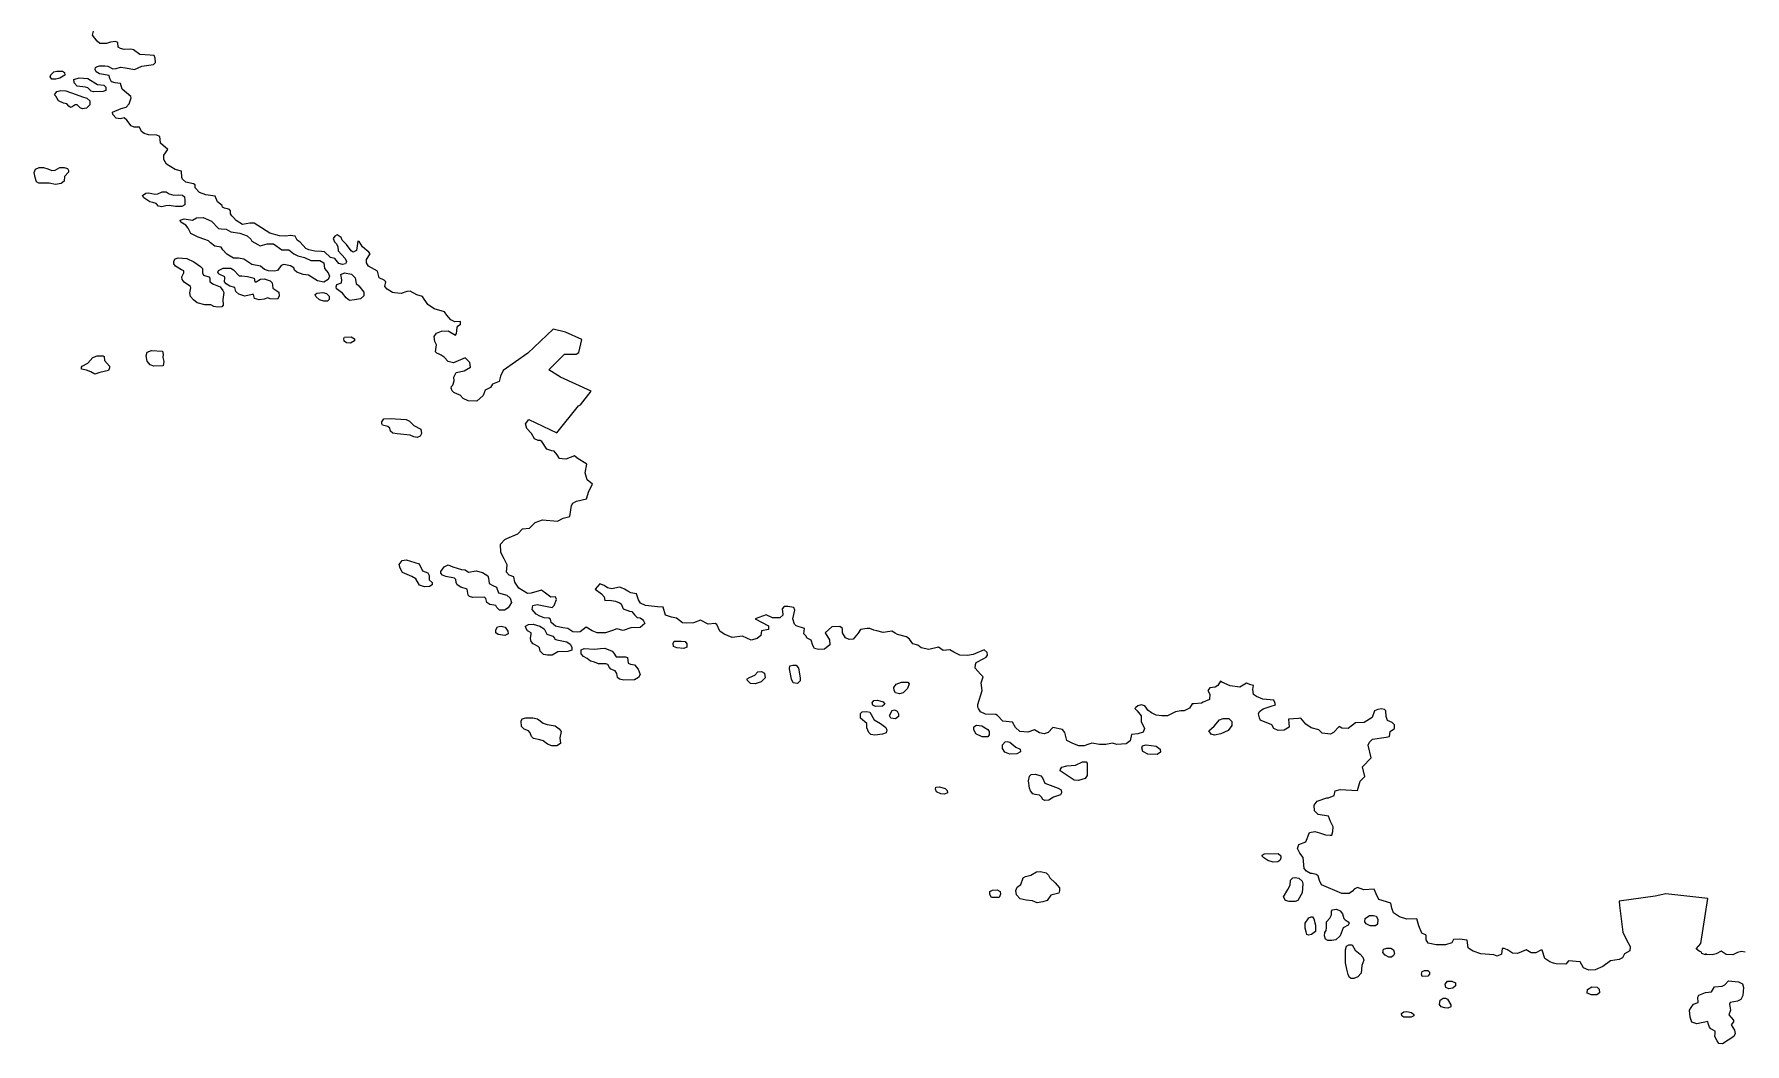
# Model space of a CAD drawing. Header units: inches. Extents: x 139.14 to 140.39, y 34.9 to 35.86.
# Drawn here: x 139.75209 to 139.77295, y 34.95373 to 34.96604 of the extents above; entities that cross this region are included whole.
import ezdxf

# ---------------------------------------------------------------- set-up
doc = ezdxf.new("R2010")
doc.units = ezdxf.units.IN
doc.header["$MEASUREMENT"] = 0

msp = doc.modelspace()

# ---------------------------------------------------------------- linework, layer by layer
for points in [[(139.772957, 34.954849), (139.77291, 34.954858), (139.772865, 34.954846), (139.772805, 34.954817), (139.772724, 34.95482), (139.772662, 34.95486), (139.772601, 34.954829), (139.772553, 34.954815), (139.772485, 34.95482), (139.772478, 34.954832), (139.772471, 34.954815), (139.77243, 34.954832), (139.772423, 34.954849), (139.772396, 34.95486), (139.77236, 34.954889), (139.772417, 34.954954), (139.772502, 34.955504), (139.771988, 34.955561), (139.771859, 34.955532), (139.771418, 34.955469), (139.771424, 34.955416), (139.771466, 34.955091), (139.771511, 34.954998), (139.771554, 34.954916), (139.771548, 34.954865), (139.771486, 34.954826), (139.771459, 34.954781), (139.771418, 34.954758), (139.771315, 34.954744), (139.771219, 34.954674), (139.771127, 34.954632), (139.771048, 34.954629), (139.770986, 34.954656), (139.770945, 34.95473), (139.770803, 34.954741), (139.770771, 34.954703), (139.770651, 34.954707), (139.770618, 34.954713), (139.770573, 34.95473), (139.770514, 34.954769), (139.77048, 34.954871), (139.770466, 34.954871), (139.770402, 34.954838), (139.770348, 34.954841), (139.770286, 34.954876), (139.770227, 34.954854), (139.770179, 34.954832), (139.770117, 34.954837), (139.770056, 34.954877), (139.770016, 34.954894), (139.769994, 34.954894), (139.769986, 34.954825), (139.769933, 34.954798), (139.769892, 34.954815), (139.769734, 34.954826), (139.769639, 34.95486), (139.769597, 34.954886), (139.769577, 34.954899), (139.769565, 34.954996), (139.769474, 34.955006), (139.769399, 34.955001), (139.769379, 34.954963), (139.769303, 34.954939), (139.769188, 34.954939), (139.769091, 34.954956), (139.769064, 34.955), (139.769064, 34.955054), (139.769013, 34.955079), (139.768975, 34.955169), (139.768954, 34.955254), (139.768831, 34.955252), (139.768741, 34.955278), (139.768667, 34.955327), (139.768649, 34.955385), (139.768633, 34.955446), (139.768489, 34.955491), (139.768455, 34.955558), (139.768432, 34.955618), (139.768307, 34.955609), (139.768229, 34.955637), (139.768188, 34.955615), (139.768168, 34.955592), (139.768126, 34.955564), (139.768037, 34.955564), (139.767791, 34.955671), (139.767764, 34.955722), (139.76775, 34.955778), (139.767723, 34.955795), (139.767675, 34.955806), (139.767654, 34.955806), (139.767606, 34.955835), (139.767579, 34.955868), (139.767565, 34.956004), (139.767524, 34.956054), (139.767497, 34.956111), (139.767511, 34.956161), (139.767599, 34.956195), (139.767641, 34.956308), (139.767709, 34.956319), (139.767764, 34.956302), (139.767839, 34.95628), (139.767894, 34.956274), (139.767914, 34.956274), (139.767928, 34.956319), (139.767932, 34.956376), (139.767901, 34.956443), (139.767873, 34.956505), (139.76775, 34.956528), (139.767704, 34.956571), (139.767698, 34.956639), (139.767736, 34.956691), (139.767853, 34.956731), (139.767873, 34.956731), (139.767942, 34.956759), (139.767955, 34.956815), (139.768017, 34.956832), (139.768229, 34.956821), (139.768262, 34.956931), (139.768318, 34.95699), (139.768291, 34.957108), (139.768393, 34.957216), (139.768359, 34.957373), (139.768373, 34.957407), (139.768413, 34.957447), (139.768578, 34.957469), (139.76862, 34.957477), (139.768626, 34.957537), (139.768681, 34.957576), (139.768681, 34.957619), (139.768653, 34.957649), (139.768594, 34.957672), (139.768578, 34.957723), (139.768573, 34.957791), (139.768559, 34.957808), (139.768523, 34.957813), (139.768476, 34.957807), (139.768434, 34.95779), (139.768407, 34.957711), (139.768311, 34.957648), (139.768202, 34.957644), (139.768113, 34.957576), (139.768037, 34.957578), (139.768003, 34.957599), (139.767935, 34.957525), (139.767901, 34.957508), (139.767798, 34.95752), (139.767757, 34.957559), (139.767662, 34.957585), (139.767599, 34.957626), (139.767539, 34.957701), (139.767509, 34.957699), (139.767388, 34.957689), (139.767394, 34.957593), (139.767333, 34.957553), (139.767259, 34.957552), (139.767209, 34.957574), (139.767182, 34.957621), (139.767052, 34.957672), (139.767045, 34.957672), (139.767032, 34.957706), (139.767019, 34.957756), (139.767034, 34.957783), (139.767079, 34.957813), (139.767175, 34.957847), (139.767229, 34.957865), (139.767218, 34.957893), (139.767209, 34.95792), (139.767073, 34.957931), (139.766998, 34.957965), (139.766961, 34.957991), (139.766953, 34.95805), (139.76696, 34.958099), (139.766929, 34.958106), (139.766876, 34.958128), (139.766794, 34.958081), (139.766676, 34.958094), (139.766573, 34.95814), (139.766559, 34.958151), (139.766525, 34.9581), (139.766491, 34.958078), (139.766429, 34.958072), (139.766402, 34.958038), (139.766429, 34.957993), (139.766423, 34.957929), (139.766347, 34.957897), (139.766327, 34.957886), (139.766231, 34.957875), (139.766211, 34.957875), (139.766179, 34.957824), (139.766113, 34.957789), (139.766074, 34.95779), (139.766009, 34.957777), (139.765911, 34.957731), (139.76584, 34.957729), (139.765773, 34.957739), (139.765717, 34.957768), (139.765671, 34.957797), (139.765655, 34.957822), (139.765636, 34.957852), (139.765588, 34.957863), (139.765547, 34.957852), (139.765526, 34.95783), (139.765513, 34.957818), (139.76554, 34.95779), (139.765591, 34.957728), (139.765591, 34.957661), (139.76563, 34.957574), (139.765615, 34.957531), (139.765547, 34.957509), (139.765472, 34.957503), (139.765456, 34.957426), (139.765407, 34.957387), (139.765294, 34.957379), (139.765239, 34.957396), (139.765157, 34.957381), (139.765082, 34.957379), (139.764986, 34.957396), (139.764938, 34.957379), (139.764893, 34.957364), (139.764828, 34.957362), (139.764756, 34.957391), (139.764685, 34.957429), (139.764657, 34.957525), (139.76463, 34.957565), (139.764514, 34.957587), (139.764457, 34.957528), (139.764406, 34.957511), (139.764349, 34.957523), (139.764288, 34.957559), (139.764206, 34.957531), (139.76411, 34.957537), (139.764056, 34.957587), (139.76402, 34.957651), (139.763904, 34.957664), (139.763836, 34.957734), (139.763816, 34.957745), (139.763693, 34.957751), (139.763631, 34.957779), (139.763604, 34.957818), (139.763597, 34.957835), (139.763597, 34.957869), (139.763652, 34.958038), (139.763638, 34.958132), (139.763664, 34.958206), (139.763631, 34.958236), (139.763563, 34.958309), (139.763568, 34.958357), (139.763578, 34.95838), (139.763672, 34.958427), (139.7637, 34.958444), (139.763717, 34.958469), (139.763713, 34.9585), (139.763675, 34.958536), (139.763542, 34.958478), (139.763471, 34.958467), (139.763377, 34.958469), (139.763303, 34.958506), (139.763255, 34.958534), (139.763174, 34.958528), (139.763118, 34.958568), (139.762998, 34.95854), (139.762906, 34.958557), (139.762865, 34.958591), (139.762806, 34.958609), (139.762762, 34.958664), (139.762728, 34.958692), (139.762618, 34.95872), (139.762591, 34.958737), (139.762549, 34.958762), (139.762523, 34.958759), (139.762441, 34.958745), (139.762365, 34.958765), (139.762331, 34.958776), (139.762279, 34.958794), (139.762249, 34.958793), (139.762167, 34.958782), (139.762136, 34.958738), (139.762075, 34.958665), (139.762028, 34.958661), (139.761982, 34.958679), (139.761948, 34.958742), (139.761948, 34.958793), (139.761915, 34.958817), (139.761818, 34.958816), (139.761736, 34.958742), (139.76179, 34.958657), (139.761792, 34.958597), (139.761727, 34.958541), (139.761654, 34.958539), (139.761606, 34.958551), (139.761583, 34.958588), (139.761565, 34.958652), (139.761517, 34.958675), (139.761498, 34.958704), (139.761476, 34.958731), (139.761482, 34.958794), (139.76138, 34.958826), (139.76136, 34.958849), (139.761339, 34.958911), (139.761364, 34.959018), (139.761353, 34.95905), (139.761278, 34.959064), (139.761236, 34.959064), (139.761209, 34.959036), (139.761219, 34.958964), (139.76122, 34.958958), (139.761183, 34.958925), (139.761094, 34.958926), (139.761015, 34.958963), (139.760882, 34.958914), (139.761046, 34.958826), (139.761046, 34.958784), (139.76096, 34.958766), (139.76095, 34.958709), (139.760908, 34.958671), (139.760831, 34.958652), (139.760726, 34.958699), (139.7606, 34.958686), (139.760502, 34.958726), (139.76045, 34.958761), (139.760415, 34.958844), (139.760392, 34.958857), (139.760307, 34.958846), (139.760216, 34.958895), (139.760129, 34.958864), (139.76004, 34.958859), (139.759994, 34.958864), (139.759922, 34.958921), (139.759861, 34.958934), (139.759787, 34.958959), (139.759761, 34.959053), (139.759689, 34.95906), (139.759543, 34.959074), (139.759482, 34.959105), (139.75946, 34.959144), (139.759436, 34.959216), (139.759367, 34.95923), (139.75933, 34.959248), (139.759289, 34.959273), (139.759252, 34.959289), (139.759226, 34.959298), (139.759135, 34.95928), (139.75908, 34.95929), (139.75904, 34.959317), (139.758985, 34.95934), (139.758931, 34.959272), (139.759008, 34.959219), (139.759038, 34.959182), (139.759046, 34.959134), (139.759106, 34.959139), (139.759178, 34.959129), (139.759225, 34.959109), (139.759246, 34.959097), (139.759273, 34.959036), (139.759348, 34.959007), (139.759376, 34.959002), (139.759409, 34.958961), (139.759444, 34.958929), (139.759478, 34.958926), (139.759506, 34.958906), (139.759519, 34.958889), (139.759534, 34.958856), (139.759478, 34.958807), (139.759366, 34.958803), (139.759273, 34.958771), (139.759194, 34.95879), (139.759143, 34.958771), (139.759056, 34.95874), (139.758956, 34.958742), (139.758894, 34.958766), (139.758821, 34.95881), (139.758748, 34.958755), (139.758712, 34.958748), (139.758657, 34.958754), (139.758595, 34.958793), (139.758534, 34.958804), (139.758447, 34.958824), (139.758393, 34.958866), (139.758386, 34.958907), (139.758366, 34.958921), (139.758308, 34.958923), (139.758255, 34.958943), (139.758212, 34.958968), (139.75816, 34.959027), (139.758171, 34.959075), (139.758224, 34.959086), (139.758404, 34.959051), (139.758431, 34.959075), (139.75846, 34.959149), (139.758446, 34.959182), (139.75839, 34.959176), (139.758308, 34.959239), (139.758294, 34.959244), (139.758274, 34.959261), (139.758151, 34.959227), (139.758104, 34.959223), (139.757999, 34.959288), (139.75795, 34.959359), (139.75794, 34.959426), (139.757881, 34.959444), (139.757849, 34.959481), (139.757856, 34.959572), (139.757819, 34.959644), (139.757781, 34.959723), (139.757775, 34.959824), (139.757827, 34.95988), (139.757854, 34.959892), (139.757986, 34.959949), (139.758043, 34.96001), (139.758131, 34.960016), (139.7582, 34.960086), (139.758287, 34.96012), (139.75847, 34.960104), (139.758541, 34.960141), (139.758623, 34.960162), (139.758641, 34.960296), (139.758657, 34.960321), (139.758704, 34.960349), (139.758824, 34.960376), (139.758851, 34.960468), (139.758896, 34.960556), (139.758833, 34.960608), (139.758807, 34.960693), (139.758828, 34.960799), (139.758712, 34.960873), (139.758678, 34.960901), (139.758574, 34.960859), (139.758527, 34.960862), (139.758493, 34.960867), (139.758465, 34.960912), (139.758431, 34.960957), (139.7584, 34.960961), (139.758342, 34.96098), (139.758281, 34.961076), (139.75826, 34.961087), (139.758233, 34.961087), (139.758192, 34.961105), (139.758155, 34.961174), (139.758097, 34.961233), (139.758082, 34.96129), (139.758123, 34.961341), (139.758464, 34.961179), (139.758725, 34.96151), (139.758753, 34.961521), (139.758883, 34.96169), (139.758506, 34.96186), (139.758363, 34.961949), (139.758558, 34.962141), (139.758698, 34.962141), (139.758732, 34.962158), (139.758766, 34.96232), (139.758568, 34.962406), (139.758418, 34.962445), (139.758108, 34.962151), (139.757807, 34.96194), (139.757774, 34.961871), (139.757758, 34.961806), (139.757677, 34.961773), (139.757654, 34.961733), (139.757588, 34.9617), (139.757563, 34.961634), (139.757485, 34.961568), (139.757379, 34.961569), (139.75732, 34.961599), (139.757282, 34.961638), (139.757251, 34.961651), (139.757208, 34.961671), (139.757187, 34.961692), (139.757174, 34.961723), (139.757176, 34.961745), (139.757193, 34.961763), (139.757209, 34.961813), (139.757208, 34.96186), (139.757236, 34.961915), (139.757334, 34.961938), (139.757409, 34.961981), (139.757402, 34.962037), (139.757343, 34.962096), (139.757204, 34.962032), (139.757138, 34.962051), (139.757089, 34.962103), (139.757052, 34.962128), (139.757028, 34.962141), (139.757, 34.962152), (139.756981, 34.962169), (139.756994, 34.962254), (139.756974, 34.962293), (139.756967, 34.962355), (139.756994, 34.962396), (139.757055, 34.962418), (139.757137, 34.962422), (139.757226, 34.962369), (139.757239, 34.962392), (139.757241, 34.962423), (139.757247, 34.962468), (139.757261, 34.962485), (139.757286, 34.962506), (139.757288, 34.962524), (139.757288, 34.962536), (139.757218, 34.962535), (139.757168, 34.962556), (139.757119, 34.962614), (139.757094, 34.962656), (139.756966, 34.962691), (139.756891, 34.962744), (139.756864, 34.962782), (139.756844, 34.962811), (139.756826, 34.962842), (139.756754, 34.962861), (139.756673, 34.962908), (139.756634, 34.962904), (139.756564, 34.962878), (139.756484, 34.962888), (139.756459, 34.962891), (139.756392, 34.96293), (139.756364, 34.962966), (139.756378, 34.96302), (139.756358, 34.963042), (139.756296, 34.963071), (139.756274, 34.963151), (139.756166, 34.963212), (139.75614, 34.963252), (139.75614, 34.963294), (139.756184, 34.963364), (139.756169, 34.963383), (139.756091, 34.963448), (139.756053, 34.963513), (139.756049, 34.963514), (139.756034, 34.963518), (139.756018, 34.963403), (139.755979, 34.963383), (139.755954, 34.963398), (139.755899, 34.963477), (139.755844, 34.963528), (139.755831, 34.963561), (139.755783, 34.963596), (139.755756, 34.963578), (139.755735, 34.96355), (139.755749, 34.96351), (139.75577, 34.963488), (139.755793, 34.963453), (139.755797, 34.9634), (139.755881, 34.963307), (139.755899, 34.963268), (139.755894, 34.963256), (139.755884, 34.96324), (139.755848, 34.963234), (139.755804, 34.963245), (139.755755, 34.963307), (139.755701, 34.963316), (139.75563, 34.963389), (139.755591, 34.963392), (139.755512, 34.963396), (139.755439, 34.963413), (139.7554, 34.963428), (139.755331, 34.963505), (139.755294, 34.963531), (139.75527, 34.963577), (139.755215, 34.963585), (139.755153, 34.963578), (139.755078, 34.963584), (139.75496, 34.963613), (139.754815, 34.963707), (139.754769, 34.963737), (139.754717, 34.963735), (139.754627, 34.963722), (139.75455, 34.963769), (139.754517, 34.963804), (139.754497, 34.963824), (139.754483, 34.963849), (139.754482, 34.963868), (139.754481, 34.963888), (139.754469, 34.963905), (139.754447, 34.963911), (139.754424, 34.963917), (139.754408, 34.96392), (139.754385, 34.963933), (139.754379, 34.96395), (139.754323, 34.963996), (139.754294, 34.964066), (139.754183, 34.96408), (139.754106, 34.964112), (139.754053, 34.964166), (139.75405, 34.964202), (139.754031, 34.964215), (139.753939, 34.964236), (139.753895, 34.964271), (139.753887, 34.964294), (139.753883, 34.964371), (139.753806, 34.96439), (139.753703, 34.964457), (139.753669, 34.964514), (139.753669, 34.964564), (139.753717, 34.964636), (139.753628, 34.964711), (139.753624, 34.964758), (139.753622, 34.964792), (139.753584, 34.964808), (139.753484, 34.964813), (139.753431, 34.964831), (139.753398, 34.964854), (139.753373, 34.964908), (139.753306, 34.964908), (139.75327, 34.964922), (139.753217, 34.964993), (139.753187, 34.965019), (139.753137, 34.965009), (139.753086, 34.965018), (139.753045, 34.965061), (139.753044, 34.965088), (139.753149, 34.965136), (139.75321, 34.96515), (139.753246, 34.965191), (139.753272, 34.965263), (139.753266, 34.965282), (139.753162, 34.965371), (139.753142, 34.965438), (139.753077, 34.965446), (139.753032, 34.965459), (139.753009, 34.965499), (139.753003, 34.965537), (139.752886, 34.965559), (139.752843, 34.965581), (139.752831, 34.965609), (139.752836, 34.965633), (139.752848, 34.965643), (139.752883, 34.965653), (139.752951, 34.965656), (139.752984, 34.965652), (139.753046, 34.965618), (139.753088, 34.965621), (139.753142, 34.96564), (139.753203, 34.965629), (139.753313, 34.965612), (139.753402, 34.965652), (139.753542, 34.965673), (139.753567, 34.965694), (139.753563, 34.965749), (139.753552, 34.965779), (139.753502, 34.965783), (139.753378, 34.965792), (139.753299, 34.965849), (139.753266, 34.965857), (139.753184, 34.965853), (139.753142, 34.965866), (139.753114, 34.965883), (139.753107, 34.965939), (139.75308, 34.965951), (139.753019, 34.965945), (139.752971, 34.965928), (139.752889, 34.965928), (139.752854, 34.965956), (139.7528, 34.96603), (139.752813, 34.966078)], [(139.752284, 34.965521), (139.752292, 34.965545), (139.752329, 34.965582), (139.752366, 34.965589), (139.752432, 34.965589), (139.752457, 34.965572), (139.752461, 34.965542), (139.752399, 34.965504), (139.75235, 34.965494), (139.752304, 34.965494), (139.752284, 34.965521)], [(139.752573, 34.965487), (139.752635, 34.965508), (139.752743, 34.965501), (139.752862, 34.965426), (139.752937, 34.965419), (139.752962, 34.965395), (139.752962, 34.965354), (139.752929, 34.965341), (139.752813, 34.965337), (139.752784, 34.965344), (139.752743, 34.965385), (139.752714, 34.965395), (139.752614, 34.965405), (139.752577, 34.965446), (139.752577, 34.96546), (139.752573, 34.965487)], [(139.752337, 34.965303), (139.752366, 34.965341), (139.752412, 34.965354), (139.752474, 34.965351), (139.752598, 34.965307), (139.752676, 34.965276), (139.75273, 34.965259), (139.752768, 34.965229), (139.752768, 34.965178), (139.752726, 34.965137), (139.752676, 34.96513), (139.752647, 34.965144), (139.75261, 34.965178), (139.752589, 34.965178), (139.752552, 34.965157), (139.752532, 34.965147), (139.752511, 34.965164), (139.752486, 34.965191), (139.752445, 34.965198), (139.752383, 34.965228), (139.75235, 34.965283), (139.752337, 34.965303)], [(139.752088, 34.964354), (139.752104, 34.964394), (139.752149, 34.964417), (139.752202, 34.964417), (139.752255, 34.964401), (139.752304, 34.96438), (139.752345, 34.964384), (139.752402, 34.964417), (139.752454, 34.964414), (139.752495, 34.964404), (139.752508, 34.964377), (139.752508, 34.964357), (139.752459, 34.964307), (139.752454, 34.96425), (139.752418, 34.964219), (139.752349, 34.964209), (139.752271, 34.964226), (139.752145, 34.964226), (139.752116, 34.964239), (139.7521, 34.964293), (139.752088, 34.964354)], [(139.753409, 34.964075), (139.75345, 34.964102), (139.753487, 34.964105), (139.75356, 34.964092), (139.753597, 34.964095), (139.75365, 34.964119), (139.753699, 34.964119), (139.753735, 34.964095), (139.753792, 34.964079), (139.753849, 34.964082), (139.753898, 34.964079), (139.753922, 34.964058), (139.753927, 34.964018), (139.753927, 34.963961), (139.75389, 34.963938), (139.753813, 34.963941), (139.753735, 34.963951), (139.753694, 34.963948), (139.753646, 34.963934), (139.753605, 34.963944), (139.753576, 34.963978), (139.753536, 34.963988), (139.753499, 34.963998), (139.753426, 34.964045), (139.753409, 34.964075)], [(139.753868, 34.963772), (139.753919, 34.963789), (139.754017, 34.963772), (139.754067, 34.9638), (139.754148, 34.963807), (139.75425, 34.963761), (139.754334, 34.963671), (139.754369, 34.963667), (139.754428, 34.963664), (139.754487, 34.963629), (139.754597, 34.963615), (139.754686, 34.963584), (139.754729, 34.963542), (139.754742, 34.963517), (139.754814, 34.963475), (139.754843, 34.963461), (139.754928, 34.963486), (139.755008, 34.963486), (139.75511, 34.963412), (139.755195, 34.963412), (139.755254, 34.963364), (139.755305, 34.963339), (139.755386, 34.963318), (139.755462, 34.96328), (139.755572, 34.96328), (139.755619, 34.963252), (139.755627, 34.963182), (139.755674, 34.963133), (139.755691, 34.963091), (139.755674, 34.96305), (139.755619, 34.963018), (139.755542, 34.963032), (139.755432, 34.963102), (139.755369, 34.963109), (139.755292, 34.96314), (139.755263, 34.963165), (139.755254, 34.963193), (139.755216, 34.963217), (139.755131, 34.963231), (139.755102, 34.963221), (139.755055, 34.963161), (139.755017, 34.963151), (139.754945, 34.963154), (139.754898, 34.963172), (139.754848, 34.963214), (139.754742, 34.963231), (139.754707, 34.963256), (139.754644, 34.963297), (139.754581, 34.963311), (139.754517, 34.963311), (139.754436, 34.963357), (139.75439, 34.963412), (139.754369, 34.963444), (139.754292, 34.963458), (139.754237, 34.963496), (139.754212, 34.963521), (139.754169, 34.963538), (139.754089, 34.963566), (139.754, 34.963611), (139.753966, 34.963674), (139.753936, 34.963712), (139.753877, 34.963747), (139.753868, 34.963772)], [(139.753792, 34.963241), (139.753792, 34.963273), (139.753809, 34.963301), (139.753843, 34.963315), (139.753949, 34.963304), (139.754034, 34.963266), (139.754118, 34.96321), (139.754139, 34.963182), (139.754139, 34.96313), (139.754152, 34.963102), (139.754216, 34.963081), (139.754229, 34.963064), (139.754229, 34.963022), (139.754275, 34.962994), (139.754356, 34.962959), (139.75439, 34.962917), (139.754402, 34.962893), (139.75439, 34.962805), (139.754394, 34.962736), (139.754377, 34.962715), (139.754322, 34.962711), (139.754279, 34.962722), (139.754241, 34.962739), (139.754169, 34.962739), (139.754076, 34.962764), (139.754029, 34.962802), (139.753996, 34.962844), (139.753987, 34.962889), (139.754, 34.962948), (139.753996, 34.962966), (139.753919, 34.963018), (139.753894, 34.96305), (139.753889, 34.963084), (139.753911, 34.963133), (139.753911, 34.963154), (139.753885, 34.963168), (139.753813, 34.963214), (139.753792, 34.963241)], [(139.754326, 34.963133), (139.754334, 34.963158), (139.754394, 34.963189), (139.754487, 34.963186), (139.754517, 34.963168), (139.754589, 34.963095), (139.754619, 34.963095), (139.754691, 34.963088), (139.754771, 34.963064), (139.75478, 34.963022), (139.754797, 34.963022), (139.754848, 34.963053), (139.754894, 34.963057), (139.754966, 34.963032), (139.754992, 34.963008), (139.755, 34.962945), (139.755072, 34.962896), (139.755076, 34.962847), (139.755055, 34.962809), (139.754966, 34.962812), (139.754937, 34.962826), (139.754894, 34.962809), (139.754831, 34.962802), (139.754776, 34.962819), (139.754763, 34.962865), (139.754746, 34.962868), (139.754657, 34.962847), (139.754585, 34.962872), (139.754547, 34.962903), (139.754534, 34.962952), (139.754474, 34.962969), (139.754428, 34.962997), (139.754407, 34.963022), (139.754415, 34.963071), (139.754415, 34.963084), (139.754343, 34.963113), (139.754326, 34.963133)], [(139.755769, 34.962959), (139.755781, 34.96299), (139.755836, 34.963011), (139.755841, 34.963046), (139.755828, 34.963112), (139.755871, 34.96313), (139.755959, 34.963116), (139.756002, 34.96307), (139.756014, 34.963001), (139.756048, 34.962972), (139.756108, 34.962896), (139.756108, 34.962851), (139.756066, 34.962812), (139.755993, 34.962802), (139.755934, 34.962795), (139.755892, 34.962826), (139.755849, 34.962885), (139.755777, 34.962934), (139.755769, 34.962959)], [(139.755514, 34.962868), (139.755536, 34.962882), (139.755607, 34.962893), (139.755654, 34.962878), (139.755684, 34.962847), (139.755684, 34.962806), (139.755667, 34.962784), (139.75562, 34.962784), (139.755569, 34.962802), (139.755523, 34.962844), (139.755514, 34.962868)], [(139.755863, 34.96233), (139.755871, 34.962347), (139.755956, 34.962351), (139.755994, 34.962326), (139.755994, 34.962302), (139.755947, 34.962274), (139.755897, 34.962277), (139.755867, 34.962298), (139.755863, 34.96233)], [(139.752663, 34.961955), (139.752663, 34.96198), (139.752672, 34.961994), (139.752742, 34.96203), (139.752803, 34.962099), (139.752856, 34.962117), (139.75293, 34.96212), (139.752943, 34.962109), (139.752947, 34.962063), (139.753008, 34.961994), (139.753008, 34.961973), (139.752995, 34.96194), (139.75289, 34.961915), (139.752829, 34.961897), (139.752777, 34.961922), (139.752724, 34.961944), (139.752663, 34.961955)], [(139.753454, 34.96212), (139.753467, 34.962163), (139.75352, 34.962185), (139.753651, 34.962174), (139.75366, 34.962134), (139.753656, 34.962099), (139.753669, 34.962048), (139.75366, 34.961998), (139.753546, 34.961994), (139.753502, 34.962009), (139.753467, 34.962055), (139.753454, 34.96212)], [(139.756329, 34.96129), (139.756329, 34.961315), (139.756352, 34.961352), (139.756428, 34.961355), (139.756624, 34.961343), (139.756665, 34.961321), (139.756718, 34.961271), (139.756805, 34.961225), (139.756812, 34.961172), (139.756797, 34.961138), (139.756759, 34.961125), (139.756718, 34.961132), (139.756673, 34.961153), (139.756514, 34.961166), (139.756461, 34.961178), (139.756435, 34.9612), (139.756424, 34.961237), (139.756401, 34.961259), (139.756337, 34.961274), (139.756329, 34.96129)], [(139.756539, 34.959573), (139.756575, 34.959623), (139.756626, 34.959631), (139.756783, 34.959581), (139.756824, 34.959498), (139.75689, 34.959473), (139.756905, 34.959439), (139.756905, 34.959389), (139.75694, 34.959356), (139.75694, 34.959326), (139.75691, 34.959306), (139.756849, 34.959301), (139.756788, 34.959322), (139.756743, 34.959402), (139.756692, 34.959427), (139.75658, 34.959477), (139.75655, 34.959531), (139.756539, 34.959573)], [(139.757047, 34.959469), (139.757047, 34.959489), (139.757088, 34.959548), (139.757138, 34.959569), (139.757194, 34.959548), (139.757301, 34.959514), (139.757346, 34.95951), (139.757387, 34.959481), (139.757478, 34.959498), (139.757554, 34.959477), (139.757621, 34.959435), (139.757631, 34.95941), (139.757636, 34.959343), (139.757681, 34.959318), (139.757727, 34.959297), (139.757752, 34.959231), (139.757854, 34.959201), (139.757894, 34.959164), (139.75791, 34.959113), (139.757869, 34.959047), (139.757824, 34.959018), (139.757763, 34.959018), (139.757732, 34.959051), (139.757717, 34.959076), (139.757646, 34.959088), (139.75761, 34.959113), (139.757595, 34.959159), (139.75758, 34.959176), (139.757438, 34.959172), (139.757397, 34.959184), (139.757382, 34.959201), (139.757372, 34.959251), (139.757367, 34.959272), (139.757291, 34.959297), (139.757245, 34.959326), (139.757235, 34.959356), (139.75723, 34.959393), (139.757214, 34.95941), (139.757108, 34.959427), (139.757067, 34.959444), (139.757047, 34.959469)], [(139.757717, 34.958742), (139.757717, 34.958779), (139.757737, 34.958813), (139.757783, 34.958821), (139.757834, 34.958809), (139.757864, 34.958762), (139.757869, 34.958729), (139.757829, 34.958708), (139.757747, 34.958721), (139.757717, 34.958742)], [(139.758081, 34.958822), (139.758116, 34.958844), (139.758173, 34.958847), (139.758256, 34.958822), (139.758308, 34.958789), (139.758339, 34.958725), (139.758413, 34.958699), (139.758435, 34.958678), (139.75844, 34.958663), (139.758462, 34.958656), (139.758584, 34.958631), (139.758624, 34.958602), (139.758646, 34.958566), (139.758646, 34.95853), (139.758597, 34.958512), (139.758475, 34.958508), (139.758405, 34.958469), (139.758348, 34.958469), (139.758299, 34.958479), (139.75826, 34.958519), (139.758251, 34.958559), (139.758234, 34.958577), (139.758173, 34.958609), (139.758151, 34.958634), (139.758142, 34.958671), (139.758151, 34.958725), (139.758151, 34.958743), (139.758103, 34.958768), (139.758085, 34.958804), (139.758081, 34.958822)], [(139.758759, 34.958487), (139.758759, 34.958534), (139.758794, 34.958552), (139.758921, 34.958544), (139.758996, 34.958552), (139.759048, 34.958555), (139.759136, 34.958519), (139.759158, 34.958494), (139.759188, 34.958451), (139.759302, 34.958451), (139.759324, 34.95844), (139.759333, 34.958371), (139.759359, 34.958361), (139.759408, 34.95835), (139.759456, 34.958299), (139.759478, 34.958234), (139.75946, 34.958198), (139.759408, 34.958169), (139.75928, 34.958166), (139.759228, 34.958177), (139.759202, 34.958195), (139.759193, 34.958245), (139.759175, 34.958278), (139.759123, 34.958299), (139.759105, 34.958317), (139.759083, 34.958357), (139.759061, 34.958364), (139.758969, 34.958364), (139.758921, 34.958382), (139.758873, 34.958397), (139.758834, 34.958429), (139.758786, 34.958454), (139.758759, 34.958487)], [(139.759882, 34.958613), (139.759895, 34.958642), (139.759978, 34.958642), (139.760026, 34.958634), (139.760048, 34.958606), (139.760048, 34.958566), (139.760013, 34.958551), (139.759925, 34.958559), (139.759886, 34.958577), (139.759882, 34.958613)], [(139.761302, 34.958303), (139.761306, 34.958339), (139.761341, 34.958346), (139.761381, 34.958346), (139.761411, 34.95831), (139.761429, 34.958191), (139.761429, 34.958155), (139.761398, 34.958123), (139.761346, 34.95813), (139.761324, 34.958177), (139.761302, 34.958303)], [(139.760784, 34.958163), (139.760784, 34.958181), (139.760814, 34.958195), (139.760876, 34.958227), (139.760915, 34.958267), (139.760959, 34.958271), (139.760994, 34.958249), (139.761002, 34.958191), (139.760954, 34.958144), (139.76088, 34.958119), (139.760823, 34.958123), (139.760784, 34.958163)], [(139.762574, 34.958075), (139.762601, 34.958114), (139.762665, 34.95814), (139.762745, 34.95814), (139.762761, 34.958118), (139.762741, 34.958062), (139.762685, 34.958009), (139.762641, 34.957996), (139.762594, 34.958009), (139.762577, 34.958039), (139.762574, 34.958075)], [(139.762307, 34.957888), (139.762331, 34.957918), (139.762374, 34.957921), (139.762442, 34.957901), (139.762462, 34.957872), (139.762434, 34.957849), (139.762351, 34.957842), (139.762315, 34.957859), (139.762307, 34.957888)], [(139.758028, 34.957664), (139.758041, 34.957693), (139.758085, 34.957704), (139.758168, 34.957707), (139.758225, 34.957693), (139.758295, 34.957639), (139.758343, 34.957624), (139.758444, 34.957607), (139.758492, 34.957571), (139.758514, 34.957538), (139.758501, 34.957462), (139.758509, 34.957394), (139.758461, 34.957365), (139.7584, 34.957365), (139.758348, 34.957383), (139.758295, 34.957426), (139.758256, 34.957437), (139.758177, 34.957452), (139.758155, 34.957477), (139.758138, 34.957524), (139.758116, 34.957545), (139.758063, 34.957567), (139.758032, 34.957599), (139.758028, 34.957664)], [(139.762168, 34.957701), (139.762168, 34.957757), (139.762188, 34.95778), (139.762243, 34.957783), (139.762279, 34.957773), (139.762335, 34.957682), (139.76241, 34.957636), (139.762474, 34.957587), (139.762486, 34.957554), (139.762478, 34.957521), (139.762434, 34.957505), (139.762343, 34.957495), (139.762291, 34.957501), (139.762267, 34.957528), (139.762243, 34.957583), (139.762243, 34.957636), (139.762168, 34.957701)], [(139.762522, 34.957734), (139.762554, 34.957796), (139.762582, 34.957803), (139.762613, 34.957786), (139.762629, 34.957754), (139.762629, 34.957721), (139.762594, 34.957695), (139.762538, 34.957701), (139.762522, 34.957734)], [(139.766413, 34.957545), (139.76648, 34.957605), (139.766547, 34.957681), (139.766588, 34.957698), (139.76666, 34.957698), (139.766696, 34.95766), (139.766696, 34.957613), (139.76665, 34.957549), (139.766562, 34.957511), (139.766485, 34.957494), (139.766444, 34.957507), (139.766413, 34.957545)], [(139.763548, 34.957564), (139.763548, 34.957595), (139.763581, 34.957616), (139.763648, 34.957609), (139.763719, 34.957561), (139.763735, 34.957537), (139.763735, 34.957496), (139.763719, 34.957472), (139.763652, 34.957472), (139.763573, 34.95751), (139.763548, 34.957564)], [(139.763897, 34.957332), (139.763897, 34.957376), (139.763931, 34.957414), (139.763956, 34.957417), (139.763989, 34.957407), (139.764059, 34.957349), (139.764113, 34.957322), (139.764117, 34.957291), (139.764072, 34.957267), (139.763989, 34.957263), (139.763926, 34.957287), (139.763897, 34.957332)], [(139.765599, 34.957338), (139.765604, 34.957363), (139.76565, 34.957376), (139.765774, 34.957359), (139.76582, 34.957325), (139.765826, 34.957286), (139.765784, 34.957257), (139.765671, 34.957261), (139.765609, 34.957295), (139.765599, 34.957338)], [(139.7646, 34.957057), (139.764604, 34.957078), (139.764621, 34.957102), (139.764683, 34.957119), (139.764787, 34.957129), (139.764874, 34.95717), (139.76492, 34.95717), (139.764932, 34.957153), (139.764932, 34.957003), (139.764907, 34.956965), (139.764824, 34.956941), (139.764774, 34.956944), (139.7646, 34.957057)], [(139.763083, 34.956836), (139.763087, 34.956861), (139.763129, 34.956864), (139.7632, 34.956842), (139.763223, 34.95682), (139.763227, 34.956789), (139.763189, 34.956774), (139.763148, 34.95678), (139.763095, 34.956805), (139.763083, 34.956836)], [(139.764214, 34.956938), (139.764226, 34.956996), (139.764247, 34.957016), (139.764301, 34.95702), (139.764367, 34.956999), (139.764388, 34.956975), (139.764413, 34.95691), (139.764579, 34.956849), (139.764612, 34.956828), (139.764617, 34.95679), (139.764604, 34.956766), (139.764521, 34.956739), (139.764463, 34.956701), (139.764413, 34.956698), (139.764392, 34.956708), (139.764376, 34.956739), (139.764351, 34.956763), (139.764297, 34.95677), (139.764268, 34.95678), (139.764239, 34.956814), (139.764226, 34.956849), (139.764214, 34.956938)], [(139.767064, 34.95603), (139.767089, 34.956045), (139.76726, 34.956051), (139.767292, 34.956024), (139.767292, 34.955994), (139.767282, 34.955964), (139.767256, 34.955949), (139.767198, 34.955946), (139.767136, 34.955964), (139.767086, 34.955997), (139.767067, 34.956018), (139.767064, 34.95603)], [(139.764061, 34.955599), (139.764077, 34.955639), (139.764121, 34.955672), (139.764149, 34.955755), (139.764177, 34.955771), (139.764242, 34.955785), (139.764314, 34.955828), (139.764363, 34.955831), (139.764431, 34.955815), (139.764459, 34.955785), (139.764476, 34.955755), (139.76454, 34.955695), (139.764592, 34.955632), (139.764592, 34.955599), (139.764584, 34.955566), (139.764488, 34.955542), (139.764443, 34.955479), (139.764391, 34.955463), (139.764322, 34.95545), (139.764266, 34.955473), (139.764189, 34.955483), (139.764113, 34.955499), (139.764069, 34.955546), (139.764061, 34.955599)], [(139.763742, 34.955553), (139.763742, 34.955586), (139.763778, 34.955606), (139.763835, 34.955609), (139.763871, 34.955586), (139.763875, 34.955556), (139.763859, 34.955516), (139.763799, 34.955513), (139.763766, 34.955516), (139.763742, 34.955553)], [(139.767324, 34.955521), (139.767377, 34.955613), (139.767407, 34.955667), (139.767413, 34.955727), (139.76744, 34.955754), (139.767469, 34.95576), (139.767512, 34.955749), (139.767555, 34.955714), (139.767562, 34.955681), (139.767552, 34.95557), (139.767499, 34.955478), (139.767469, 34.955464), (139.767394, 34.955464), (139.767351, 34.955478), (139.767324, 34.955521)], [(139.767589, 34.955141), (139.767592, 34.955201), (139.767635, 34.955268), (139.767664, 34.955279), (139.767681, 34.955279), (139.767697, 34.955255), (139.767714, 34.955176), (139.767714, 34.9551), (139.767668, 34.955062), (139.767632, 34.955054), (139.767612, 34.955065), (139.767602, 34.955095), (139.767589, 34.955141)], [(139.767826, 34.955049), (139.767829, 34.955089), (139.767846, 34.955111), (139.767852, 34.955144), (139.767852, 34.955192), (139.767852, 34.955219), (139.767892, 34.955263), (139.767911, 34.955303), (139.767911, 34.955347), (139.767925, 34.955366), (139.767974, 34.955371), (139.768017, 34.955352), (139.768046, 34.955317), (139.76806, 34.95526), (139.768079, 34.955241), (139.768116, 34.955219), (139.768126, 34.955201), (139.768113, 34.955176), (139.768053, 34.955144), (139.768017, 34.955046), (139.767964, 34.955), (139.767915, 34.954989), (139.767865, 34.954992), (139.767836, 34.955005), (139.767826, 34.955049)], [(139.768317, 34.955219), (139.768323, 34.95526), (139.768376, 34.955295), (139.768422, 34.955295), (139.768455, 34.955287), (139.768478, 34.955249), (139.768471, 34.95519), (139.768448, 34.955168), (139.768383, 34.955168), (139.768336, 34.955195), (139.768317, 34.955219)], [(139.76808, 34.954877), (139.768093, 34.954921), (139.768123, 34.954939), (139.768162, 34.954939), (139.768201, 34.954874), (139.768261, 34.954823), (139.768294, 34.954788), (139.768304, 34.95475), (139.768281, 34.954685), (139.768274, 34.95459), (139.768231, 34.954547), (139.768185, 34.954525), (139.768152, 34.954525), (139.768129, 34.954541), (139.768116, 34.954576), (139.768099, 34.954641), (139.768083, 34.95472), (139.76808, 34.954877)], [(139.768537, 34.954845), (139.768547, 34.954884), (139.768588, 34.954895), (139.768636, 34.954895), (139.768666, 34.954876), (139.76868, 34.954831), (139.768666, 34.954808), (139.768642, 34.954786), (139.768612, 34.954788), (139.768564, 34.954811), (139.768537, 34.954845)], [(139.769009, 34.95458), (139.769016, 34.954611), (139.769047, 34.954625), (139.769088, 34.954625), (139.769108, 34.954605), (139.769108, 34.95458), (139.769088, 34.954557), (139.769016, 34.954552), (139.769009, 34.95458)], [(139.769296, 34.954459), (139.769324, 34.954496), (139.769378, 34.954496), (139.769423, 34.954473), (139.769423, 34.954437), (139.769392, 34.954411), (139.769344, 34.954403), (139.769307, 34.954417), (139.769296, 34.954459)], [(139.771029, 34.954347), (139.771032, 34.954391), (139.771086, 34.954426), (139.771151, 34.95442), (139.771177, 34.954395), (139.771181, 34.954354), (139.771147, 34.954326), (139.771082, 34.954329), (139.771029, 34.954347)], [(139.772279, 34.954139), (139.772298, 34.954174), (139.772328, 34.954215), (139.772385, 34.954234), (139.772378, 34.9543), (139.772393, 34.954325), (139.772473, 34.954356), (139.772546, 34.954363), (139.772584, 34.954425), (139.772675, 34.954432), (139.77271, 34.954451), (139.772752, 34.954498), (139.772877, 34.954485), (139.772923, 34.95446), (139.772935, 34.954419), (139.772927, 34.954319), (139.772904, 34.954271), (139.772862, 34.954249), (139.772774, 34.954234), (139.772767, 34.954215), (139.772778, 34.954139), (139.772759, 34.954083), (139.772813, 34.95402), (139.772813, 34.953998), (139.772786, 34.953961), (139.772828, 34.953897), (139.772836, 34.953857), (139.772817, 34.953819), (139.772679, 34.953731), (139.772637, 34.953734), (139.772614, 34.953769), (139.772587, 34.953819), (139.772591, 34.95386), (139.772591, 34.953885), (139.772538, 34.953913), (139.772523, 34.953935), (139.772507, 34.953979), (139.7725, 34.954004), (139.772366, 34.953976), (139.772306, 34.953995), (139.772286, 34.954055), (139.772279, 34.954139)], [(139.769228, 34.954212), (139.769235, 34.954262), (139.769272, 34.954287), (139.7693, 34.954287), (139.769327, 34.954273), (139.769365, 34.954206), (139.769365, 34.954181), (139.769331, 34.954167), (139.769293, 34.954169), (139.769249, 34.954181), (139.769228, 34.954212)], [(139.768763, 34.954102), (139.768794, 34.954122), (139.768832, 34.954124), (139.768886, 34.954113), (139.768917, 34.954088), (139.768917, 34.954071), (139.768883, 34.954054), (139.768794, 34.954057), (139.768767, 34.954071), (139.768763, 34.954102)]]:
    msp.add_lwpolyline(points)

doc.saveas('drawing.dxf')
